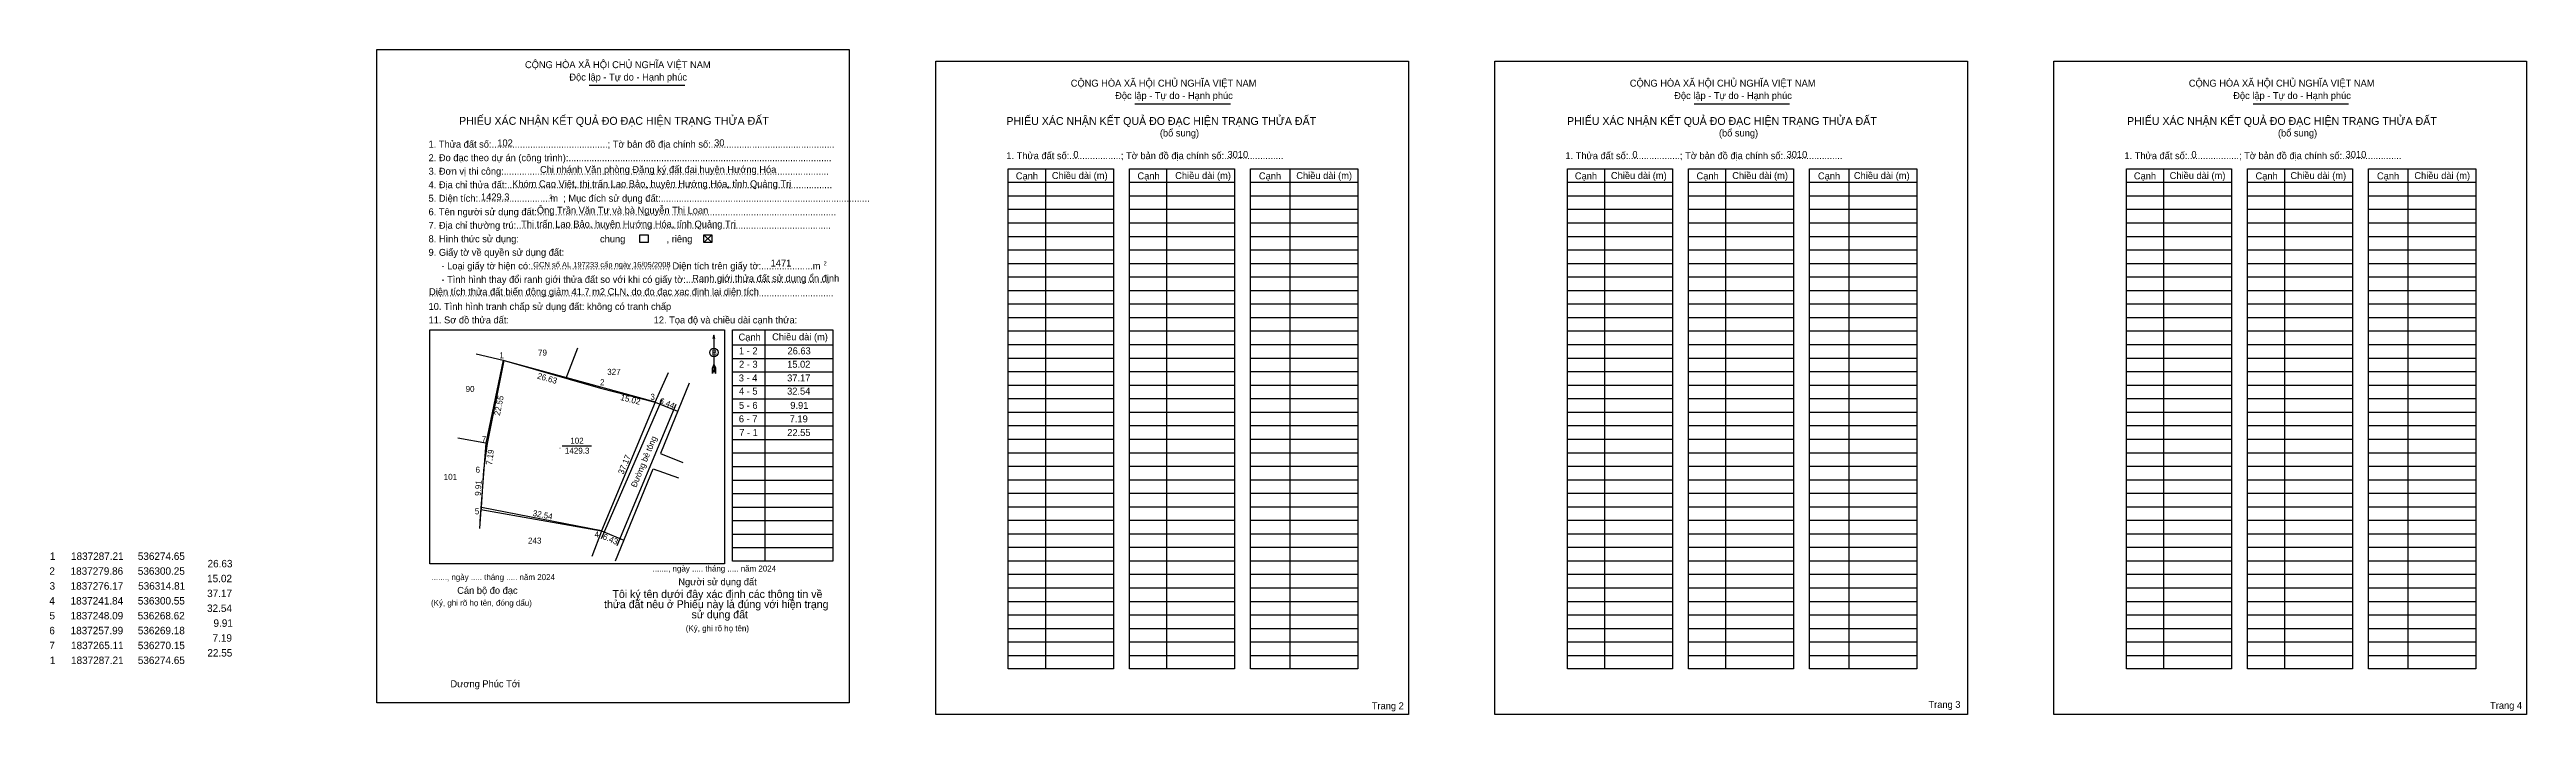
# Model space of a CAD drawing. Extents: x 536154 to 536813, y 1837193 to 1837370.
import ezdxf

# ---------------------------------------------------------------- set-up
doc = ezdxf.new("R2010")
doc.units = 0
for name, color, linetype in [('Level 1', 7, 'Continuous'), ('Level 10', 7, 'Continuous'), ('Level 13', 7, 'Continuous'), ('Level 16', 7, 'Continuous'), ('Level 17', 7, 'Continuous'), ('Level 2', 7, 'Continuous'), ('Level 23', 7, 'Continuous'), ('Level 48', 7, 'Continuous'), ('Level 49', 7, 'Continuous'), ('Level 50', 7, 'Continuous'), ('Level 52', 7, 'Continuous'), ('Level 53', 7, 'Continuous'), ('Level 6', 7, 'Continuous'), ('Level 9', 7, 'Continuous')]:
    doc.layers.add(name, color=color, linetype=linetype)

msp = doc.modelspace()

# ---------------------------------------------------------------- linework, layer by layer
at = {"layer": 'Level 1'}
for p, q in [((536240.69, 1837370.02), (536240.69, 1837370.02)), ((536389.46, 1837366.95), (536389.46, 1837366.95)), ((536297.25, 1837360.5), (536322.68, 1837360.5)), ((536442.49, 1837355.57), (536467.93, 1837355.57)), ((536591.26, 1837355.57), (536616.7, 1837355.57)), ((536740.04, 1837355.57), (536765.48, 1837355.57)), ((536418.67, 1837338.27), (536418.67, 1837205.09)), ((536450.9, 1837338.27), (536450.9, 1837205.09)), ((536483.72, 1837338.27), (536483.72, 1837205.09)), ((536567.45, 1837338.27), (536567.45, 1837205.09)), ((536599.67, 1837338.27), (536599.67, 1837205.09)), ((536632.5, 1837338.27), (536632.5, 1837205.09)), ((536716.22, 1837338.27), (536716.22, 1837205.09)), ((536748.45, 1837338.27), (536748.45, 1837205.09)), ((536781.27, 1837338.27), (536781.27, 1837205.09)), ((536408.77, 1837334.67), (536436.73, 1837334.67)), ((536408.77, 1837331.07), (536436.73, 1837331.07)), ((536441, 1837334.67), (536468.96, 1837334.67)), ((536441, 1837331.07), (536468.96, 1837331.07)), ((536473.22, 1837334.67), (536501.78, 1837334.67)), ((536473.22, 1837331.07), (536501.78, 1837331.07)), ((536557.55, 1837334.67), (536585.5, 1837334.67)), ((536557.55, 1837331.07), (536585.5, 1837331.07)), ((536589.77, 1837334.67), (536617.73, 1837334.67)), ((536589.77, 1837331.07), (536617.73, 1837331.07)), ((536622, 1837334.67), (536650.56, 1837334.67)), ((536622, 1837331.07), (536650.56, 1837331.07)), ((536706.32, 1837334.67), (536734.28, 1837334.67)), ((536706.32, 1837331.07), (536734.28, 1837331.07)), ((536738.55, 1837334.67), (536766.5, 1837334.67)), ((536738.55, 1837331.07), (536766.5, 1837331.07)), ((536770.77, 1837334.67), (536799.33, 1837334.67)), ((536770.77, 1837331.07), (536799.33, 1837331.07)), ((536408.77, 1837327.47), (536436.73, 1837327.47)), ((536408.77, 1837323.87), (536436.73, 1837323.87)), ((536441, 1837327.47), (536468.96, 1837327.47)), ((536441, 1837323.87), (536468.96, 1837323.87)), ((536473.22, 1837327.47), (536501.78, 1837327.47)), ((536473.22, 1837323.87), (536501.78, 1837323.87)), ((536557.55, 1837327.47), (536585.5, 1837327.47)), ((536557.55, 1837323.87), (536585.5, 1837323.87)), ((536589.77, 1837327.47), (536617.73, 1837327.47)), ((536589.77, 1837323.87), (536617.73, 1837323.87)), ((536622, 1837327.47), (536650.56, 1837327.47)), ((536622, 1837323.87), (536650.56, 1837323.87)), ((536706.32, 1837327.47), (536734.28, 1837327.47)), ((536706.32, 1837323.87), (536734.28, 1837323.87)), ((536738.55, 1837327.47), (536766.5, 1837327.47)), ((536738.55, 1837323.87), (536766.5, 1837323.87)), ((536770.77, 1837327.47), (536799.33, 1837327.47)), ((536770.77, 1837323.87), (536799.33, 1837323.87)), ((536327.73, 1837320.68), (536329.89, 1837318.67)), ((536327.73, 1837318.67), (536329.89, 1837320.68)), ((536408.77, 1837320.27), (536436.73, 1837320.27)), ((536441, 1837320.27), (536468.96, 1837320.27)), ((536473.22, 1837320.27), (536501.78, 1837320.27)), ((536557.55, 1837320.27), (536585.5, 1837320.27)), ((536589.77, 1837320.27), (536617.73, 1837320.27)), ((536622, 1837320.27), (536650.56, 1837320.27)), ((536706.32, 1837320.27), (536734.28, 1837320.27)), ((536738.55, 1837320.27), (536766.5, 1837320.27)), ((536770.77, 1837320.27), (536799.33, 1837320.27)), ((536408.77, 1837316.67), (536436.73, 1837316.67)), ((536408.77, 1837313.07), (536436.73, 1837313.07)), ((536441, 1837316.67), (536468.96, 1837316.67)), ((536441, 1837313.07), (536468.96, 1837313.07)), ((536473.22, 1837316.67), (536501.78, 1837316.67)), ((536473.22, 1837313.07), (536501.78, 1837313.07)), ((536557.55, 1837316.67), (536585.5, 1837316.67)), ((536557.55, 1837313.07), (536585.5, 1837313.07)), ((536589.77, 1837316.67), (536617.73, 1837316.67)), ((536589.77, 1837313.07), (536617.73, 1837313.07)), ((536622, 1837316.67), (536650.56, 1837316.67)), ((536622, 1837313.07), (536650.56, 1837313.07)), ((536706.32, 1837316.67), (536734.28, 1837316.67)), ((536706.32, 1837313.07), (536734.28, 1837313.07)), ((536738.55, 1837316.67), (536766.5, 1837316.67)), ((536738.55, 1837313.07), (536766.5, 1837313.07)), ((536770.77, 1837316.67), (536799.33, 1837316.67)), ((536770.77, 1837313.07), (536799.33, 1837313.07)), ((536408.77, 1837309.48), (536436.73, 1837309.48)), ((536408.77, 1837305.88), (536436.73, 1837305.88)), ((536441, 1837309.48), (536468.96, 1837309.48)), ((536441, 1837305.88), (536468.96, 1837305.88)), ((536473.22, 1837309.48), (536501.78, 1837309.48)), ((536473.22, 1837305.88), (536501.78, 1837305.88)), ((536557.55, 1837309.48), (536585.5, 1837309.48)), ((536557.55, 1837305.88), (536585.5, 1837305.88)), ((536589.77, 1837309.48), (536617.73, 1837309.48)), ((536589.77, 1837305.88), (536617.73, 1837305.88)), ((536622, 1837309.48), (536650.56, 1837309.48)), ((536622, 1837305.88), (536650.56, 1837305.88)), ((536706.32, 1837309.48), (536734.28, 1837309.48)), ((536706.32, 1837305.88), (536734.28, 1837305.88)), ((536738.55, 1837309.48), (536766.5, 1837309.48)), ((536738.55, 1837305.88), (536766.5, 1837305.88)), ((536770.77, 1837309.48), (536799.33, 1837309.48)), ((536770.77, 1837305.88), (536799.33, 1837305.88)), ((536408.77, 1837302.28), (536436.73, 1837302.28)), ((536408.77, 1837298.68), (536436.73, 1837298.68)), ((536441, 1837302.28), (536468.96, 1837302.28)), ((536441, 1837298.68), (536468.96, 1837298.68)), ((536473.22, 1837302.28), (536501.78, 1837302.28)), ((536473.22, 1837298.68), (536501.78, 1837298.68)), ((536557.55, 1837302.28), (536585.5, 1837302.28)), ((536557.55, 1837298.68), (536585.5, 1837298.68)), ((536589.77, 1837302.28), (536617.73, 1837302.28)), ((536589.77, 1837298.68), (536617.73, 1837298.68)), ((536622, 1837302.28), (536650.56, 1837302.28)), ((536622, 1837298.68), (536650.56, 1837298.68)), ((536706.32, 1837302.28), (536734.28, 1837302.28)), ((536706.32, 1837298.68), (536734.28, 1837298.68)), ((536738.55, 1837302.28), (536766.5, 1837302.28)), ((536738.55, 1837298.68), (536766.5, 1837298.68)), ((536770.77, 1837302.28), (536799.33, 1837302.28)), ((536770.77, 1837298.68), (536799.33, 1837298.68)), ((536254.86, 1837295.4), (536254.86, 1837295.4)), ((536330.44, 1837293.97), (536330.44, 1837284.72)), ((536335.37, 1837291.39), (536362.06, 1837291.39)), ((536344.01, 1837295.41), (536344.01, 1837233.8)), ((536408.77, 1837295.08), (536436.73, 1837295.08)), ((536408.77, 1837291.48), (536436.73, 1837291.48)), ((536441, 1837295.08), (536468.96, 1837295.08)), ((536441, 1837291.48), (536468.96, 1837291.48)), ((536473.22, 1837295.08), (536501.78, 1837295.08)), ((536473.22, 1837291.48), (536501.78, 1837291.48)), ((536557.55, 1837295.08), (536585.5, 1837295.08)), ((536557.55, 1837291.48), (536585.5, 1837291.48)), ((536589.77, 1837295.08), (536617.73, 1837295.08)), ((536589.77, 1837291.48), (536617.73, 1837291.48)), ((536622, 1837295.08), (536650.56, 1837295.08)), ((536622, 1837291.48), (536650.56, 1837291.48)), ((536706.32, 1837295.08), (536734.28, 1837295.08)), ((536706.32, 1837291.48), (536734.28, 1837291.48)), ((536738.55, 1837295.08), (536766.5, 1837295.08)), ((536738.55, 1837291.48), (536766.5, 1837291.48)), ((536770.77, 1837295.08), (536799.33, 1837295.08)), ((536770.77, 1837291.48), (536799.33, 1837291.48)), ((536330.03, 1837283.77), (536330.05, 1837285.3)), ((536330.44, 1837284.72), (536330.03, 1837283.77)), ((536330.44, 1837286.25), (536330.05, 1837285.3)), ((536330.44, 1837286.25), (536330.83, 1837285.3)), ((536330.44, 1837286.12), (536330.83, 1837285.17)), ((536330.44, 1837285.98), (536330.83, 1837285.03)), ((536330.44, 1837285.85), (536330.83, 1837284.9)), ((536330.44, 1837285.71), (536330.83, 1837284.76)), ((536330.44, 1837285.58), (536330.83, 1837284.62)), ((536330.44, 1837285.45), (536330.83, 1837284.48)), ((536330.44, 1837285.31), (536330.84, 1837284.35)), ((536330.44, 1837285.18), (536330.84, 1837284.21)), ((536330.44, 1837285.05), (536330.84, 1837284.07)), ((536330.44, 1837284.92), (536330.84, 1837283.94)), ((536330.44, 1837284.72), (536330.84, 1837283.77)), ((536330.84, 1837283.77), (536330.83, 1837285.3)), ((536335.37, 1837287.79), (536362.06, 1837287.79)), ((536335.37, 1837284.19), (536362.06, 1837284.19)), ((536408.77, 1837287.88), (536436.73, 1837287.88)), ((536408.77, 1837284.28), (536436.73, 1837284.28)), ((536441, 1837287.88), (536468.96, 1837287.88)), ((536441, 1837284.28), (536468.96, 1837284.28)), ((536473.22, 1837287.88), (536501.78, 1837287.88)), ((536473.22, 1837284.28), (536501.78, 1837284.28)), ((536557.55, 1837287.88), (536585.5, 1837287.88)), ((536557.55, 1837284.28), (536585.5, 1837284.28)), ((536589.77, 1837287.88), (536617.73, 1837287.88)), ((536589.77, 1837284.28), (536617.73, 1837284.28)), ((536622, 1837287.88), (536650.56, 1837287.88)), ((536622, 1837284.28), (536650.56, 1837284.28)), ((536706.32, 1837287.88), (536734.28, 1837287.88)), ((536706.32, 1837284.28), (536734.28, 1837284.28)), ((536738.55, 1837287.88), (536766.5, 1837287.88)), ((536738.55, 1837284.28), (536766.5, 1837284.28)), ((536770.77, 1837287.88), (536799.33, 1837287.88)), ((536770.77, 1837284.28), (536799.33, 1837284.28)), ((536335.37, 1837280.6), (536362.06, 1837280.6)), ((536408.77, 1837280.68), (536436.73, 1837280.68)), ((536441, 1837280.68), (536468.96, 1837280.68)), ((536473.22, 1837280.68), (536501.78, 1837280.68)), ((536557.55, 1837280.68), (536585.5, 1837280.68)), ((536589.77, 1837280.68), (536617.73, 1837280.68)), ((536622, 1837280.68), (536650.56, 1837280.68)), ((536706.32, 1837280.68), (536734.28, 1837280.68)), ((536738.55, 1837280.68), (536766.5, 1837280.68)), ((536770.77, 1837280.68), (536799.33, 1837280.68)), ((536335.37, 1837277), (536362.06, 1837277)), ((536335.37, 1837273.4), (536362.06, 1837273.4)), ((536408.77, 1837277.08), (536436.73, 1837277.08)), ((536408.77, 1837273.48), (536436.73, 1837273.48)), ((536441, 1837277.08), (536468.96, 1837277.08)), ((536441, 1837273.48), (536468.96, 1837273.48)), ((536473.22, 1837277.08), (536501.78, 1837277.08)), ((536473.22, 1837273.48), (536501.78, 1837273.48)), ((536557.55, 1837277.08), (536585.5, 1837277.08)), ((536557.55, 1837273.48), (536585.5, 1837273.48)), ((536589.77, 1837277.08), (536617.73, 1837277.08)), ((536589.77, 1837273.48), (536617.73, 1837273.48)), ((536622, 1837277.08), (536650.56, 1837277.08)), ((536622, 1837273.48), (536650.56, 1837273.48)), ((536706.32, 1837277.08), (536734.28, 1837277.08)), ((536706.32, 1837273.48), (536734.28, 1837273.48)), ((536738.55, 1837277.08), (536766.5, 1837277.08)), ((536738.55, 1837273.48), (536766.5, 1837273.48)), ((536770.77, 1837277.08), (536799.33, 1837277.08)), ((536770.77, 1837273.48), (536799.33, 1837273.48)), ((536335.37, 1837269.8), (536362.06, 1837269.8)), ((536335.37, 1837266.2), (536362.06, 1837266.2)), ((536408.77, 1837269.88), (536436.73, 1837269.88)), ((536408.77, 1837266.28), (536436.73, 1837266.28)), ((536441, 1837269.88), (536468.96, 1837269.88)), ((536441, 1837266.28), (536468.96, 1837266.28)), ((536473.22, 1837269.88), (536501.78, 1837269.88)), ((536473.22, 1837266.28), (536501.78, 1837266.28)), ((536557.55, 1837269.88), (536585.5, 1837269.88)), ((536557.55, 1837266.28), (536585.5, 1837266.28)), ((536589.77, 1837269.88), (536617.73, 1837269.88)), ((536589.77, 1837266.28), (536617.73, 1837266.28)), ((536622, 1837269.88), (536650.56, 1837269.88)), ((536622, 1837266.28), (536650.56, 1837266.28)), ((536706.32, 1837269.88), (536734.28, 1837269.88)), ((536706.32, 1837266.28), (536734.28, 1837266.28)), ((536738.55, 1837269.88), (536766.5, 1837269.88)), ((536738.55, 1837266.28), (536766.5, 1837266.28)), ((536770.77, 1837269.88), (536799.33, 1837269.88)), ((536770.77, 1837266.28), (536799.33, 1837266.28)), ((536335.37, 1837262.6), (536362.06, 1837262.6)), ((536335.37, 1837259), (536362.06, 1837259)), ((536408.77, 1837262.68), (536436.73, 1837262.68)), ((536408.77, 1837259.08), (536436.73, 1837259.08)), ((536441, 1837262.68), (536468.96, 1837262.68)), ((536441, 1837259.08), (536468.96, 1837259.08)), ((536473.22, 1837262.68), (536501.78, 1837262.68)), ((536473.22, 1837259.08), (536501.78, 1837259.08)), ((536557.55, 1837262.68), (536585.5, 1837262.68)), ((536557.55, 1837259.08), (536585.5, 1837259.08)), ((536589.77, 1837262.68), (536617.73, 1837262.68)), ((536589.77, 1837259.08), (536617.73, 1837259.08)), ((536622, 1837262.68), (536650.56, 1837262.68)), ((536622, 1837259.08), (536650.56, 1837259.08)), ((536706.32, 1837262.68), (536734.28, 1837262.68)), ((536706.32, 1837259.08), (536734.28, 1837259.08)), ((536738.55, 1837262.68), (536766.5, 1837262.68)), ((536738.55, 1837259.08), (536766.5, 1837259.08)), ((536770.77, 1837262.68), (536799.33, 1837262.68)), ((536770.77, 1837259.08), (536799.33, 1837259.08)), ((536335.37, 1837255.4), (536362.06, 1837255.4)), ((536335.37, 1837251.8), (536362.06, 1837251.8)), ((536408.77, 1837255.48), (536436.73, 1837255.48)), ((536408.77, 1837251.88), (536436.73, 1837251.88)), ((536441, 1837255.48), (536468.96, 1837255.48)), ((536441, 1837251.88), (536468.96, 1837251.88)), ((536473.22, 1837255.48), (536501.78, 1837255.48)), ((536473.22, 1837251.88), (536501.78, 1837251.88)), ((536557.55, 1837255.48), (536585.5, 1837255.48)), ((536557.55, 1837251.88), (536585.5, 1837251.88)), ((536589.77, 1837255.48), (536617.73, 1837255.48)), ((536589.77, 1837251.88), (536617.73, 1837251.88)), ((536622, 1837255.48), (536650.56, 1837255.48)), ((536622, 1837251.88), (536650.56, 1837251.88)), ((536706.32, 1837255.48), (536734.28, 1837255.48)), ((536706.32, 1837251.88), (536734.28, 1837251.88)), ((536738.55, 1837255.48), (536766.5, 1837255.48)), ((536738.55, 1837251.88), (536766.5, 1837251.88)), ((536770.77, 1837255.48), (536799.33, 1837255.48)), ((536770.77, 1837251.88), (536799.33, 1837251.88)), ((536335.37, 1837248.2), (536362.06, 1837248.2)), ((536335.37, 1837244.6), (536362.06, 1837244.6)), ((536408.77, 1837248.28), (536436.73, 1837248.28)), ((536408.77, 1837244.68), (536436.73, 1837244.68)), ((536441, 1837248.28), (536468.96, 1837248.28)), ((536441, 1837244.68), (536468.96, 1837244.68)), ((536473.22, 1837248.28), (536501.78, 1837248.28)), ((536473.22, 1837244.68), (536501.78, 1837244.68)), ((536557.55, 1837248.28), (536585.5, 1837248.28)), ((536557.55, 1837244.68), (536585.5, 1837244.68)), ((536589.77, 1837248.28), (536617.73, 1837248.28)), ((536589.77, 1837244.68), (536617.73, 1837244.68)), ((536622, 1837248.28), (536650.56, 1837248.28)), ((536622, 1837244.68), (536650.56, 1837244.68)), ((536706.32, 1837248.28), (536734.28, 1837248.28)), ((536706.32, 1837244.68), (536734.28, 1837244.68)), ((536738.55, 1837248.28), (536766.5, 1837248.28)), ((536738.55, 1837244.68), (536766.5, 1837244.68)), ((536770.77, 1837248.28), (536799.33, 1837248.28)), ((536770.77, 1837244.68), (536799.33, 1837244.68)), ((536335.37, 1837241), (536362.06, 1837241)), ((536408.77, 1837241.08), (536436.73, 1837241.08)), ((536441, 1837241.08), (536468.96, 1837241.08)), ((536473.22, 1837241.08), (536501.78, 1837241.08)), ((536557.55, 1837241.08), (536585.5, 1837241.08)), ((536589.77, 1837241.08), (536617.73, 1837241.08)), ((536622, 1837241.08), (536650.56, 1837241.08)), ((536706.32, 1837241.08), (536734.28, 1837241.08)), ((536738.55, 1837241.08), (536766.5, 1837241.08)), ((536770.77, 1837241.08), (536799.33, 1837241.08)), ((536327.97, 1837233.11), (536327.97, 1837233.11)), ((536335.37, 1837237.4), (536362.06, 1837237.4)), ((536408.77, 1837237.48), (536436.73, 1837237.48)), ((536408.77, 1837233.89), (536436.73, 1837233.89)), ((536441, 1837237.48), (536468.96, 1837237.48)), ((536441, 1837233.89), (536468.96, 1837233.89)), ((536473.22, 1837237.48), (536501.78, 1837237.48)), ((536473.22, 1837233.89), (536501.78, 1837233.89)), ((536557.55, 1837237.48), (536585.5, 1837237.48)), ((536557.55, 1837233.89), (536585.5, 1837233.89)), ((536589.77, 1837237.48), (536617.73, 1837237.48)), ((536589.77, 1837233.89), (536617.73, 1837233.89)), ((536622, 1837237.48), (536650.56, 1837237.48)), ((536622, 1837233.89), (536650.56, 1837233.89)), ((536706.32, 1837237.48), (536734.28, 1837237.48)), ((536706.32, 1837233.89), (536734.28, 1837233.89)), ((536738.55, 1837237.48), (536766.5, 1837237.48)), ((536738.55, 1837233.89), (536766.5, 1837233.89)), ((536770.77, 1837237.48), (536799.33, 1837237.48)), ((536770.77, 1837233.89), (536799.33, 1837233.89)), ((536408.77, 1837230.29), (536436.73, 1837230.29)), ((536408.77, 1837226.69), (536436.73, 1837226.69)), ((536441, 1837230.29), (536468.96, 1837230.29)), ((536441, 1837226.69), (536468.96, 1837226.69)), ((536473.22, 1837230.29), (536501.78, 1837230.29)), ((536473.22, 1837226.69), (536501.78, 1837226.69)), ((536557.55, 1837230.29), (536585.5, 1837230.29)), ((536557.55, 1837226.69), (536585.5, 1837226.69)), ((536589.77, 1837230.29), (536617.73, 1837230.29)), ((536589.77, 1837226.69), (536617.73, 1837226.69)), ((536622, 1837230.29), (536650.56, 1837230.29)), ((536622, 1837226.69), (536650.56, 1837226.69)), ((536706.32, 1837230.29), (536734.28, 1837230.29)), ((536706.32, 1837226.69), (536734.28, 1837226.69)), ((536738.55, 1837230.29), (536766.5, 1837230.29)), ((536738.55, 1837226.69), (536766.5, 1837226.69)), ((536770.77, 1837230.29), (536799.33, 1837230.29)), ((536770.77, 1837226.69), (536799.33, 1837226.69)), ((536408.77, 1837223.09), (536436.73, 1837223.09)), ((536408.77, 1837219.49), (536436.73, 1837219.49)), ((536441, 1837223.09), (536468.96, 1837223.09)), ((536441, 1837219.49), (536468.96, 1837219.49)), ((536473.22, 1837223.09), (536501.78, 1837223.09)), ((536473.22, 1837219.49), (536501.78, 1837219.49)), ((536557.55, 1837223.09), (536585.5, 1837223.09)), ((536557.55, 1837219.49), (536585.5, 1837219.49)), ((536589.77, 1837223.09), (536617.73, 1837223.09)), ((536589.77, 1837219.49), (536617.73, 1837219.49)), ((536622, 1837223.09), (536650.56, 1837223.09)), ((536622, 1837219.49), (536650.56, 1837219.49)), ((536706.32, 1837223.09), (536734.28, 1837223.09)), ((536706.32, 1837219.49), (536734.28, 1837219.49)), ((536738.55, 1837223.09), (536766.5, 1837223.09)), ((536738.55, 1837219.49), (536766.5, 1837219.49)), ((536770.77, 1837223.09), (536799.33, 1837223.09)), ((536770.77, 1837219.49), (536799.33, 1837219.49)), ((536408.77, 1837215.89), (536436.73, 1837215.89)), ((536408.77, 1837212.29), (536436.73, 1837212.29)), ((536441, 1837215.89), (536468.96, 1837215.89)), ((536441, 1837212.29), (536468.96, 1837212.29)), ((536473.22, 1837215.89), (536501.78, 1837215.89)), ((536473.22, 1837212.29), (536501.78, 1837212.29)), ((536557.55, 1837215.89), (536585.5, 1837215.89)), ((536557.55, 1837212.29), (536585.5, 1837212.29)), ((536589.77, 1837215.89), (536617.73, 1837215.89)), ((536589.77, 1837212.29), (536617.73, 1837212.29)), ((536622, 1837215.89), (536650.56, 1837215.89)), ((536622, 1837212.29), (536650.56, 1837212.29)), ((536706.32, 1837215.89), (536734.28, 1837215.89)), ((536706.32, 1837212.29), (536734.28, 1837212.29)), ((536738.55, 1837215.89), (536766.5, 1837215.89)), ((536738.55, 1837212.29), (536766.5, 1837212.29)), ((536770.77, 1837215.89), (536799.33, 1837215.89)), ((536770.77, 1837212.29), (536799.33, 1837212.29)), ((536408.77, 1837208.69), (536436.73, 1837208.69)), ((536441, 1837208.69), (536468.96, 1837208.69)), ((536473.22, 1837208.69), (536501.78, 1837208.69)), ((536557.55, 1837208.69), (536585.5, 1837208.69)), ((536589.77, 1837208.69), (536617.73, 1837208.69)), ((536622, 1837208.69), (536650.56, 1837208.69)), ((536706.32, 1837208.69), (536734.28, 1837208.69)), ((536738.55, 1837208.69), (536766.5, 1837208.69)), ((536770.77, 1837208.69), (536799.33, 1837208.69)), ((536366.48, 1837196.04), (536366.48, 1837196.04)), ((536515.25, 1837192.97), (536515.25, 1837192.97))]:
    msp.add_line(p, q, dxfattribs=at)
for points in [[(536408.77, 1837338.27), (536436.73, 1837338.27), (536436.73, 1837205.09), (536408.77, 1837205.09)], [(536441, 1837338.27), (536468.96, 1837338.27), (536468.96, 1837205.09), (536441, 1837205.09)], [(536473.22, 1837338.27), (536501.78, 1837338.27), (536501.78, 1837205.09), (536473.22, 1837205.09)], [(536557.55, 1837338.27), (536585.5, 1837338.27), (536585.5, 1837205.09), (536557.55, 1837205.09)], [(536589.77, 1837338.27), (536617.73, 1837338.27), (536617.73, 1837205.09), (536589.77, 1837205.09)], [(536622, 1837338.27), (536650.56, 1837338.27), (536650.56, 1837205.09), (536622, 1837205.09)], [(536706.32, 1837338.27), (536734.28, 1837338.27), (536734.28, 1837205.09), (536706.32, 1837205.09)], [(536738.55, 1837338.27), (536766.5, 1837338.27), (536766.5, 1837205.09), (536738.55, 1837205.09)], [(536770.77, 1837338.27), (536799.33, 1837338.27), (536799.33, 1837205.09), (536770.77, 1837205.09)], [(536254.86, 1837295.4), (536333.26, 1837295.4), (536333.26, 1837233.11), (536254.86, 1837233.11)], [(536335.37, 1837295.41), (536362.06, 1837295.41), (536362.06, 1837233.8), (536335.37, 1837233.8)]]:
    msp.add_lwpolyline(points, close=True, dxfattribs=at)
msp.add_lwpolyline([(536330.7, 1837292.99), (536330.44, 1837293.97), (536330.17, 1837292.99)], dxfattribs=at)
msp.add_circle((536330.44, 1837289.35), 1.13, dxfattribs=at)
at = {"layer": 'Level 10'}
msp.add_lwpolyline([(536274.65, 1837287.21), (536300.25, 1837279.86), (536314.81, 1837276.17), (536300.55, 1837241.84), (536268.61, 1837248.09), (536269.18, 1837257.99), (536270.15, 1837265.11)], close=True, dxfattribs=at)
at = {"layer": 'Level 16'}
for p, q in [((536267.19, 1837288.97), (536274.38, 1837287.29)), ((536300.52, 1837239.84), (536316.69, 1837276.91)), ((536320.27, 1837275.51), (536304.58, 1837237.87)), ((536314.81, 1837276.17), (536320.77, 1837273.74)), ((536300.51, 1837241.75), (536297.97, 1837235.07)), ((536300.51, 1837241.75), (536300.55, 1837241.84)), ((536300.55, 1837241.84), (536306.49, 1837239.4))]:
    msp.add_line(p, q, dxfattribs=at)
msp.add_lwpolyline([(536268.61, 1837248.09), (536268.4, 1837247.52), (536268.03, 1837242.53)], dxfattribs=at)
at = {"layer": 'Level 17'}
for p, q in [((536291.13, 1837282.48), (536294.21, 1837290.62)), ((536291.2, 1837282.67), (536314.81, 1837276.18)), ((536269.72, 1837265.19), (536268.17, 1837244.42)), ((536316.18, 1837262.49), (536322.16, 1837260.1)), ((536268.4, 1837247.52), (536300.55, 1837241.84))]:
    msp.add_line(p, q, dxfattribs=at)
at = {"layer": 'Level 2'}
for p, q in [((536314.81, 1837276.17), (536318.31, 1837283.99)), ((536270.15, 1837265.11), (536262.31, 1837266.51))]:
    msp.add_line(p, q, dxfattribs=at)
for points in [[(536240.69, 1837370.02), (536366.47, 1837370.02), (536366.47, 1837196.04), (536240.69, 1837196.04)], [(536389.46, 1837366.95), (536515.25, 1837366.95), (536515.25, 1837192.97), (536389.46, 1837192.97)], [(536538.24, 1837366.95), (536664.02, 1837366.95), (536664.02, 1837192.97), (536538.24, 1837192.97)], [(536687.01, 1837366.95), (536812.8, 1837366.95), (536812.8, 1837192.97), (536687.01, 1837192.97)]]:
    msp.add_lwpolyline(points, close=True, dxfattribs=at)
at = {"layer": 'Level 23'}
for p, q in [((536323.82, 1837281.21), (536316.18, 1837262.49)), ((536314.28, 1837258.37), (536320.99, 1837256))]:
    msp.add_line(p, q, dxfattribs=at)
msp.add_lwpolyline([(536304.23, 1837233.89), (536314.28, 1837258.37), (536315, 1837258.12)], dxfattribs=at)
at = {"layer": 'Level 49'}
for p, q in [((536274.38, 1837287.29), (536269.72, 1837265.19)), ((536274.38, 1837287.29), (536274.65, 1837287.21)), ((536274.65, 1837287.21), (536291.2, 1837282.67))]:
    msp.add_line(p, q, dxfattribs=at)
at = {"layer": 'Level 50'}
for points in [[(536310.74, 1837320.68), (536312.9, 1837320.68), (536312.9, 1837318.67), (536310.74, 1837318.67)], [(536327.73, 1837320.68), (536329.89, 1837320.68), (536329.89, 1837318.67), (536327.73, 1837318.67)]]:
    msp.add_lwpolyline(points, close=True, dxfattribs=at)
at = {"layer": 'Level 9'}
msp.add_line((536290.02, 1837264.53), (536297.83, 1837264.53), dxfattribs=at)

# ---------------------------------------------------------------- texts
at = {"layer": 'Level 1'}
for s, height, p in [('CỘNG HÒA XÃ HỘI CHỦ NGHĨA VIỆT NAM', 1.8477, (536280.15, 1837365.06)), ('Độc lập - Tự do - Hạnh phúc', 1.8477, (536291.96, 1837361.76)), ('CỘNG HÒA XÃ HỘI CHỦ NGHĨA VIỆT NAM', 1.8477, (536425.39, 1837360.13)), ('Độc lập - Tự do - Hạnh phúc', 1.8477, (536437.21, 1837356.83)), ('CỘNG HÒA XÃ HỘI CHỦ NGHĨA VIỆT NAM', 1.8477, (536574.17, 1837360.13)), ('Độc lập - Tự do - Hạnh phúc', 1.8477, (536585.99, 1837356.83)), ('CỘNG HÒA XÃ HỘI CHỦ NGHĨA VIỆT NAM', 1.8477, (536722.94, 1837360.13)), ('Độc lập - Tự do - Hạnh phúc', 1.8477, (536734.76, 1837356.83)), ('PHIẾU XÁC NHẬN KẾT QUẢ ĐO ĐẠC HIỆN TRẠNG THỬA ĐẤT', 2.1118, (536262.61, 1837349.97)), ('PHIẾU XÁC NHẬN KẾT QUẢ ĐO ĐẠC HIỆN TRẠNG THỬA ĐẤT', 2.1118, (536408.27, 1837349.93)), ('PHIẾU XÁC NHẬN KẾT QUẢ ĐO ĐẠC HIỆN TRẠNG THỬA ĐẤT', 2.1118, (536557.46, 1837349.93)), ('PHIẾU XÁC NHẬN KẾT QUẢ ĐO ĐẠC HIỆN TRẠNG THỬA ĐẤT', 2.1118, (536706.5, 1837349.93)), ('1. Thửa đất số:.............................................; Tờ bản đồ địa chính số:................................................', 1.84766, (536254.49, 1837343.89)), ('(bổ sung)', 1.848, (536449.11, 1837346.87)), ('(bổ sung)', 1.848, (536597.89, 1837346.87)), ('(bổ sung)', 1.848, (536746.66, 1837346.87)), ('3. Đơn vị thi công:..............................................................................................................................', 1.84766, (536254.49, 1837336.69)), ('2. Đo đạc theo dự án (công trình):......................................................................................................', 1.84766, (536254.49, 1837340.29)), ('Chi nhánh Văn phòng Đăng ký đất đai huyện Hướng Hóa', 1.8477, (536284.15, 1837337.17)), ('1. Thửa đất số:....................; Tờ bản đồ địa chính số:.......................', 1.8477, (536408.25, 1837340.83)), ('Cạnh', 1.848, (536410.77, 1837335.45)), ('Chiều dài (m)', 1.8477, (536420.37, 1837335.54)), ('Cạnh', 1.848, (536443.15, 1837335.45)), ('Chiều dài (m)', 1.8477, (536453.19, 1837335.54)), ('Cạnh', 1.848, (536475.47, 1837335.45)), ('Chiều dài (m)', 1.8477, (536485.42, 1837335.54)), ('1. Thửa đất số:....................; Tờ bản đồ địa chính số:.......................', 1.8477, (536557.03, 1837340.83)), ('Cạnh', 1.848, (536559.55, 1837335.45)), ('Chiều dài (m)', 1.8477, (536569.15, 1837335.54)), ('Cạnh', 1.848, (536591.93, 1837335.45)), ('Chiều dài (m)', 1.8477, (536601.44, 1837335.54)), ('Cạnh', 1.848, (536624.25, 1837335.45)), ('Chiều dài (m)', 1.8477, (536633.81, 1837335.54)), ('1. Thửa đất số:....................; Tờ bản đồ địa chính số:.......................', 1.8477, (536705.8, 1837340.83)), ('Cạnh', 1.848, (536708.32, 1837335.45)), ('Chiều dài (m)', 1.8477, (536717.85, 1837335.54)), ('Cạnh', 1.848, (536740.7, 1837335.45)), ('Chiều dài (m)', 1.8477, (536749.98, 1837335.54)), ('Cạnh', 1.848, (536773.02, 1837335.45)), ('Chiều dài (m)', 1.8477, (536782.97, 1837335.54)), ('4. Địa chỉ thửa đất:..............................................................................................................................', 1.84766, (536254.49, 1837333.09)), ('5. Diện tích:............................m  ; Mục đích sử dụng đất:.................................................................................', 1.84766, (536254.49, 1837329.49)), ('2', 1.06, (536286.65, 1837330.33)), ('6. Tên người sử dụng đất:....................................................................................................................', 1.84766, (536254.49, 1837325.89)), ('7. Địa chỉ thường trú:..........................................................................................................................', 1.84766, (536254.49, 1837322.29)), ('9. Giấy tờ về quyền sử dụng đất:', 1.8477, (536254.49, 1837315.09)), ('chung                , riêng', 1.8477, (536300.12, 1837318.67)), ('     - Loại giấy tờ hiện có:.....................................................; Diện tích trên giấy tờ:....................m', 1.84766, (536254.49, 1837311.49)), ('2', 1.06, (536359.62, 1837312.57)), ('.............................................................................................................................................................', 1.84766, (536254.49, 1837304.29)), ('     - Tình hình thay đổi ranh giới thửa đất so với khi có giấy tờ:........................................................', 1.84766, (536254.49, 1837307.89)), ('10. Tình hình tranh chấp sử dụng đất: không có tranh chấp', 1.8477, (536254.49, 1837300.69)), ('11. Sơ đồ thửa đất:', 1.8477, (536254.49, 1837297.09)), ('12. Tọa độ và chiều dài cạnh thửa:', 1.8477, (536314.4, 1837297.09)), ('Cạnh', 1.848, (536336.99, 1837292.54)), ('Chiều dài (m)', 1.8477, (536345.93, 1837292.6)), ('B', 1.53, (536329.87, 1837288.6)), ('......., ngày ..... tháng ..... năm 2024', 1.5838, (536314.13, 1837231.04)), ('......., ngày ..... tháng ..... năm 2024', 1.5838, (536255.28, 1837228.75)), ('Cán bộ đo đạc', 1.8477, (536262.12, 1837225.09)), ('Tôi ký tên dưới đây xác định các thông tin về', 2.0996, (536303.45, 1837223.99)), ('Người sử dụng đất', 1.8477, (536320.96, 1837227.38)), ('(Ký, ghi rõ họ tên, đóng dấu)', 1.5838, (536255.14, 1837221.91)), ('thửa đất nêu ở Phiếu này là đúng với hiện trạng', 2.0996, (536301.2, 1837221.28)), ('sử dụng đất', 2.0996, (536324.49, 1837218.57)), ('(Ký, ghi rõ họ tên)', 1.5838, (536322.94, 1837215.13)), ('Dương Phúc Tới', 1.8477, (536260.32, 1837200.22)), ('Trang 2', 1.848, (536505.51, 1837194.36)), ('Trang 3', 1.848, (536653.66, 1837194.72)), ('Trang 4', 1.848, (536803.12, 1837194.47))]:
    msp.add_text(s, height=height, dxfattribs=at).set_placement(p)
at = {"layer": 'Level 13'}
for s, p in [('102', (536292.2, 1837265.06)), ('.', (536289.2, 1837263.73)), ('1429.3', (536290.77, 1837262.4))]:
    msp.add_text(s, height=1.6, dxfattribs=at).set_placement(p)
at = {"layer": 'Level 17'}
for s, p in [('79', (536283.62, 1837288.53)), ('327', (536302.04, 1837283.4)), ('90', (536264.35, 1837278.85)), ('101', (536258.51, 1837255.44)), ('243', (536280.96, 1837238.47))]:
    msp.add_text(s, height=1.6, dxfattribs=at).set_placement(p)
at = {"layer": 'Level 48'}
msp.add_text('8. Hình thức sử dụng:', height=1.8477, dxfattribs=at).set_placement((536254.49, 1837318.69))
at = {"layer": 'Level 49'}
for s, rotation, p in [('22.55', 78.47911, (536273.45, 1837272.44)), ('26.63', 343.97127, (536283.28, 1837282.44)), ('15.02', 345.76965, (536305.45, 1837276.73)), ('6.44', 337.17292, (536315.73, 1837275.92)), ('Đường bê tông', 67.43804, (536309.74, 1837253.29)), ('7.19', 82.28671, (536271.37, 1837259.28)), ('37.17', 67.43804, (536306.31, 1837256.75)), ('9.91', 86.71523, (536268.39, 1837251.14)), ('32.54', 348.93319, (536282.09, 1837245.86)), ('6.43', 337.17292, (536300.66, 1837239.73))]:
    msp.add_text(s, height=1.6, rotation=rotation, dxfattribs=at).set_placement(p)
at = {"layer": 'Level 52'}
for s, p in [('1 - 2', (536337.11, 1837288.87)), ('26.63', (536350.02, 1837288.87)), ('2 - 3', (536337.12, 1837285.29)), ('15.02', (536349.92, 1837285.29)), ('3 - 4', (536337.05, 1837281.65)), ('4 - 5', (536337.1, 1837278.14)), ('32.54', (536349.91, 1837278.14)), ('37.17', (536349.92, 1837281.65)), ('6 - 7', (536337.07, 1837270.76)), ('5 - 6', (536337.1, 1837274.35)), ('7.19', (536350.6, 1837270.76)), ('9.91', (536350.76, 1837274.35)), ('7 - 1', (536337.17, 1837267.12)), ('22.55', (536349.95, 1837267.12))]:
    msp.add_text(s, height=1.848, dxfattribs=at).set_placement(p)
at = {"layer": 'Level 53'}
for s, p in [('2', (536153.57, 1837230.17)), ('1', (536153.69, 1837234.13)), ('1837279.86', (536159.23, 1837230.17)), ('1837287.21', (536159.35, 1837234.13)), ('536274.65', (536177.12, 1837234.13)), ('536300.25', (536177.12, 1837230.17)), ('26.63', (536195.68, 1837232.15)), ('3', (536153.63, 1837226.21)), ('1837276.17', (536159.24, 1837226.21)), ('536314.81', (536177.2, 1837226.21)), ('37.17', (536195.57, 1837224.23)), ('15.02', (536195.56, 1837228.19)), ('4', (536153.56, 1837222.25)), ('5', (536153.61, 1837218.29)), ('1837241.84', (536159.23, 1837222.25)), ('1837248.09', (536159.24, 1837218.29)), ('536268.62', (536177.09, 1837218.29)), ('536300.55', (536177.12, 1837222.25)), ('32.54', (536195.54, 1837220.27)), ('9.91', (536197.26, 1837216.31)), ('6', (536153.57, 1837214.33)), ('7', (536153.58, 1837210.37)), ('1837257.99', (536159.24, 1837214.33)), ('1837265.11', (536159.35, 1837210.37)), ('536269.18', (536177.11, 1837214.33)), ('536270.15', (536177.12, 1837210.37)), ('7.19', (536197.02, 1837212.35)), ('1', (536153.69, 1837206.41)), ('1837287.21', (536159.35, 1837206.41)), ('536274.65', (536177.12, 1837206.41)), ('22.55', (536195.63, 1837208.39))]:
    msp.add_text(s, height=1.98, dxfattribs=at).set_placement(p)
at = {"layer": 'Level 6'}
for s, height, p in [('102', 1.848, (536272.79, 1837344.23)), ('30', 1.848, (536330.49, 1837344.26)), ('0', 1.85, (536426.08, 1837341.16)), ('3010', 1.848, (536467.12, 1837341.17)), ('0', 1.85, (536574.86, 1837341.16)), ('3010', 1.848, (536615.9, 1837341.17)), ('0', 1.85, (536723.63, 1837341.16)), ('3010', 1.848, (536764.67, 1837341.17)), ('1429.3', 1.848, (536268.45, 1837329.85)), ('Khóm Cao Việt, thị trấn Lao Bảo, huyện Hướng Hóa, tỉnh Quảng Trị', 1.8478, (536276.73, 1837333.34)), ('Thị trấn Lao Bảo, huyện Hướng Hóa, tỉnh Quảng Trị', 1.8478, (536279.14, 1837322.63)), ('Ông Trần Văn Tư và bà Nguyễn Thị Loan', 1.8478, (536283.32, 1837326.29)), ('.', 1.85, (536312.47, 1837329.78)), ('GCN số AL 197233 cấp ngày 16/05/2008', 1.4472, (536282.34, 1837312.02)), ('Ranh giới thửa đất sử dụng ổn định', 1.8478, (536324.65, 1837308.17)), ('1471', 1.848, (536345.53, 1837312.23)), ('Diện tích thửa đất biến động giảm 41.7 m2 CLN, do đo đạc xac định lại diện tích', 1.8478, (536254.62, 1837304.62))]:
    msp.add_text(s, height=height, dxfattribs=at).set_placement(p)
at = {"layer": 'Level 9'}
for s, p in [('1', (536273.35, 1837287.82)), ('2', (536300.14, 1837280.65)), ('3', (536313.53, 1837276.75)), ('7', (536268.65, 1837265.48)), ('6', (536267, 1837257.34)), ('5', (536266.8, 1837246.28)), ('4', (536298.69, 1837240.14))]:
    msp.add_text(s, height=1.6, dxfattribs=at).set_placement(p)

doc.saveas('drawing.dxf')
